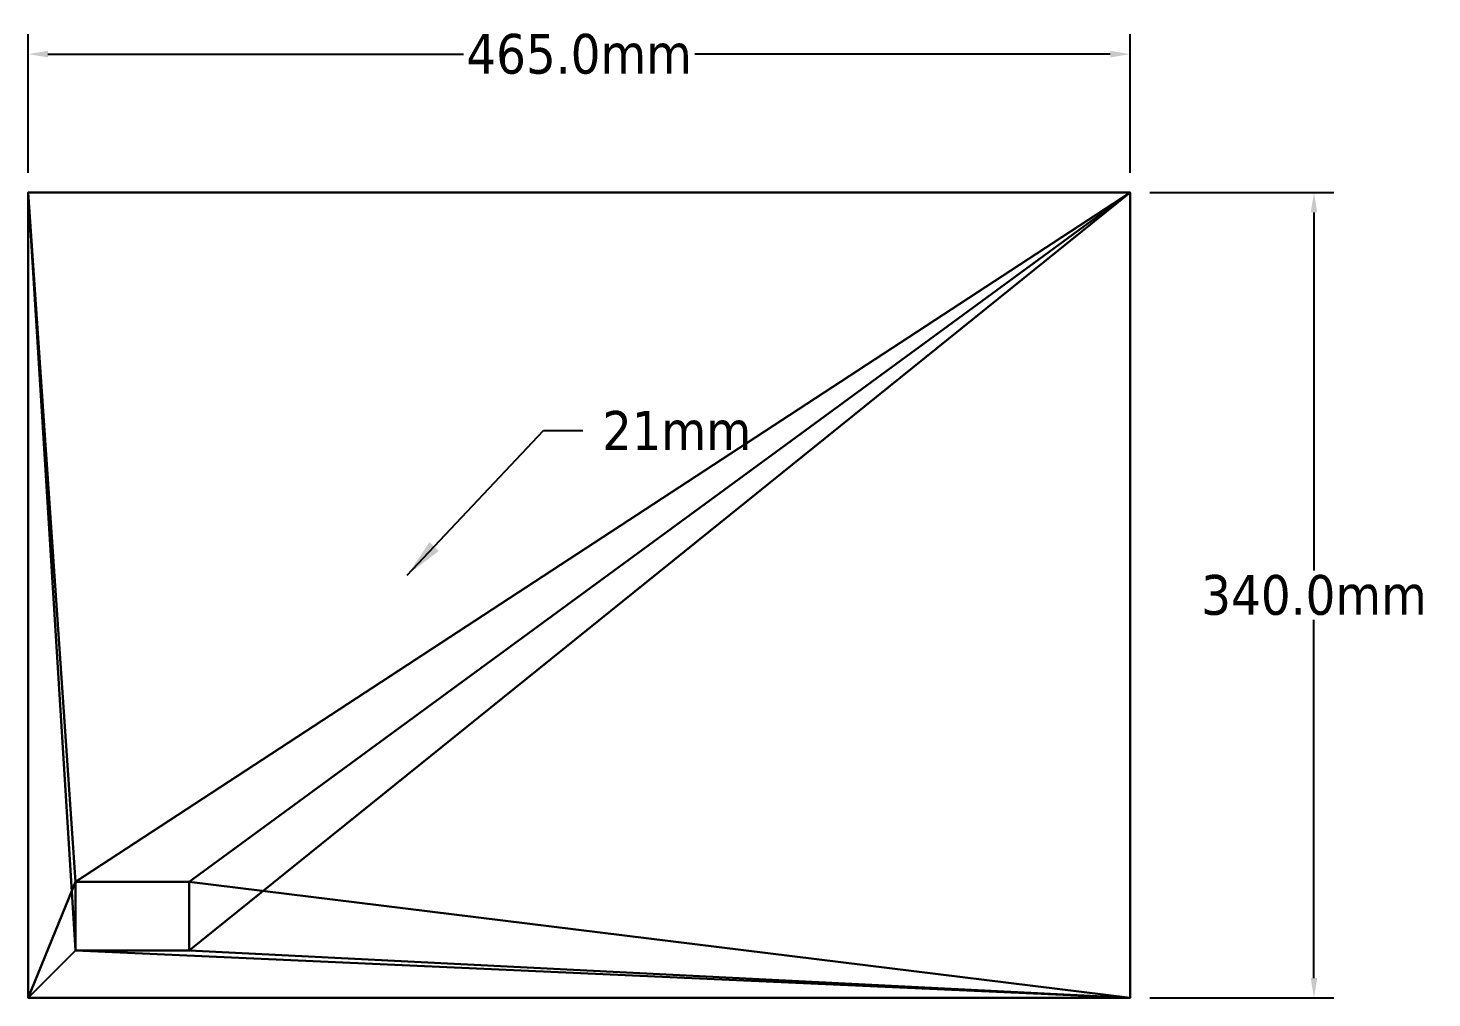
# Model space of a CAD drawing. Extents: x -119 to 1885, y 25 to 1269.
# Drawn here: x 1105 to 1697, y 26 to 435 of the extents above; entities that cross this region are included whole.
import ezdxf

# ---------------------------------------------------------------- set-up
doc = ezdxf.new("R2010")
doc.units = 0
doc.layers.get('0').update_dxf_attribs({"color": 13, "linetype": 'CONTINUOUS'})
doc.layers.get('DEFPOINTS').update_dxf_attribs({"linetype": 'CONTINUOUS'})
doc.styles.add('TAHOMA', font='Tahoma.ttf')
doc.dimstyles.new('DIMSTYLE2', dxfattribs={"dimtxt": 16.76969, "dimasz": 8.384845, "dimexe": 8.384845, "dimexo": 8.384845, "dimgap": 1.676969, "dimtad": 0, "dimtih": 1, "dimtoh": 1, "dimdec": 1, "dimzin": 0, "dimtxsty": 'TAHOMA', "dimcen": 0.09, "dimazin": 3, "dimtfac": 1, "dimtdec": 4, "dimtofl": 0, "dimtmove": 0, "dimatfit": 3, "dimtolj": 1, "dimtzin": 0})
doc.dimstyles.get("Standard").update_dxf_attribs({"dimtxt": 0.18, "dimasz": 0.18, "dimexe": 0.18, "dimexo": 0.0625, "dimgap": 0.09, "dimtad": 0, "dimtih": 1, "dimtoh": 1, "dimdec": 4, "dimzin": 0, "dimtxsty": 'STANDARD', "dimcen": 0.09, "dimazin": 3, "dimtfac": 1, "dimtdec": 4, "dimtofl": 0, "dimtmove": 0, "dimatfit": 3, "dimtolj": 1, "dimtzin": 0})

# ---------------------------------------------------------------- blocks, each defined once
blk = doc.blocks.new('__________4')
for p, q in [((0, 340), (0, 0)), ((0, 340, 21), (0, 0, 21)), ((0, 340), (0, 340, 21)), ((465, 340, 21), (0, 340, 21)), ((465, 340), (0, 340)), ((465, 340), (465, 340, 21)), ((465, 0), (465, 340)), ((465, 0, 21), (465, 340, 21)), ((20, 49, 21), (20, 20, 21)), ((68, 49, 21), (20, 49, 21)), ((68, 49), (20, 49)), ((20, 49), (20, 20)), ((20, 49, 21), (20, 49)), ((68, 20, 21), (68, 49, 21)), ((68, 20), (68, 49)), ((68, 49, 21), (68, 49)), ((20, 20, 21), (68, 20, 21)), ((20, 20), (68, 20)), ((20, 20, 21), (20, 20)), ((68, 20, 21), (68, 20)), ((0, 0), (0, 0, 21)), ((0, 0), (465, 0)), ((0, 0, 21), (465, 0, 21)), ((465, 0), (465, 0, 21))]:
    blk.add_line(p, q)
at = {"color": 43}
mesh = blk.add_polyface(dxfattribs=at)
corners = [(0, 340, 21), (0, 0), (0, 0, 21), (0, 340)]
mesh.append_faces([[corners[k] for k in face] for face in [(0, 1, 2), (1, 0, 3)]], dxfattribs={"vtx0": -1, "color": 43})
at = {"color": 23}
mesh = blk.add_polyface(dxfattribs=at)
corners = [(0, 0, 21), (20, 20, 21), (0, 340, 21), (465, 0, 21), (68, 20, 21), (68, 49, 21), (20, 49, 21), (465, 340, 21)]
mesh.append_faces([[corners[k] for k in face] for face in [(0, 1, 2), (1, 3, 4), (4, 3, 5), (2, 6, 7), (6, 2, 1), (7, 5, 3)]], dxfattribs={"vtx0": -1, "vtx1": -1, "color": 23})
mesh.append_faces([[corners[k] for k in face] for face in [(1, 0, 3), (7, 6, 5)]], dxfattribs={"vtx0": -1, "vtx2": -1, "color": 23})
at = {"color": 43}
mesh = blk.add_polyface(dxfattribs=at)
corners = [(0, 340, 21), (465, 340), (0, 340), (465, 340, 21)]
mesh.append_faces([[corners[k] for k in face] for face in [(0, 1, 2), (1, 0, 3)]], dxfattribs={"vtx0": -1, "color": 43})
at = {"color": 23}
mesh = blk.add_polyface(dxfattribs=at)
corners = [(0, 340), (20, 49), (0, 0), (465, 340), (68, 49), (68, 20), (20, 20), (465, 0)]
mesh.append_faces([[corners[k] for k in face] for face in [(0, 1, 2), (1, 3, 4), (4, 3, 5), (2, 6, 7), (6, 2, 1), (7, 5, 3)]], dxfattribs={"vtx0": -1, "vtx1": -1, "color": 23})
mesh.append_faces([[corners[k] for k in face] for face in [(1, 0, 3), (7, 6, 5)]], dxfattribs={"vtx0": -1, "vtx2": -1, "color": 23})
at = {"color": 43}
mesh = blk.add_polyface(dxfattribs=at)
corners = [(465, 340), (465, 0, 21), (465, 0), (465, 340, 21)]
mesh.append_faces([[corners[k] for k in face] for face in [(0, 1, 2), (1, 0, 3)]], dxfattribs={"vtx0": -1, "color": 43})
at = {"color": 23}
mesh = blk.add_polyface(dxfattribs=at)
corners = [(68, 49, 21), (20, 49), (68, 49), (20, 49, 21)]
mesh.append_faces([[corners[k] for k in face] for face in [(0, 1, 2), (1, 0, 3)]], dxfattribs={"vtx0": -1, "color": 23})
mesh = blk.add_polyface(dxfattribs=at)
corners = [(20, 49), (20, 20, 21), (20, 20), (20, 49, 21)]
mesh.append_faces([[corners[k] for k in face] for face in [(0, 1, 2), (1, 0, 3)]], dxfattribs={"vtx0": -1, "color": 23})
mesh = blk.add_polyface(dxfattribs=at)
corners = [(68, 49, 21), (68, 20), (68, 20, 21), (68, 49)]
mesh.append_faces([[corners[k] for k in face] for face in [(0, 1, 2), (1, 0, 3)]], dxfattribs={"vtx0": -1, "color": 23})
mesh = blk.add_polyface(dxfattribs=at)
corners = [(20, 20, 21), (68, 20), (20, 20), (68, 20, 21)]
mesh.append_faces([[corners[k] for k in face] for face in [(0, 1, 2), (1, 0, 3)]], dxfattribs={"vtx0": -1, "color": 23})
at = {"color": 43}
mesh = blk.add_polyface(dxfattribs=at)
corners = [(465, 0, 21), (0, 0), (465, 0), (0, 0, 21)]
mesh.append_faces([[corners[k] for k in face] for face in [(0, 1, 2), (1, 0, 3)]], dxfattribs={"vtx0": -1, "color": 43})
blk = doc.blocks.new('*D18')
at = {"color": 0}
for p, q in [((1104.97, 374.27), (1104.97, 432.73)), ((1569.97, 374.27), (1569.97, 432.73)), ((1113.35, 424.34), (1288.69, 424.34)), ((1561.59, 424.34), (1386.25, 424.34))]:
    blk.add_line(p, q, dxfattribs=at)
for points in [[(1113.35, 425.74), (1113.35, 422.94), (1104.97, 424.34)], [(1561.59, 422.94), (1561.59, 425.74), (1569.97, 424.34)]]:
    blk.add_solid(points, dxfattribs=at)
at = {"layer": 'DEFPOINTS', "color": 0}
for p in [(1569.97, 424.34), (1104.97, 365.89), (1569.97, 365.89)]:
    blk.add_point(p, dxfattribs=at)
at = {"color": 0, "insert": (1337.47, 424.34), "char_height": 16.7697, "attachment_point": 5, "style": 'TAHOMA'}
blk.add_mtext('\\A1;465.0mm', dxfattribs=at)
blk = doc.blocks.new('*D19')
at = {"color": 0}
for p, q in [((1578.35, 365.89), (1655.97, 365.89)), ((1647.58, 357.5), (1647.58, 206.3)), ((1647.58, 34.27), (1647.58, 185.47)), ((1578.35, 25.89), (1655.97, 25.89))]:
    blk.add_line(p, q, dxfattribs=at)
for points in [[(1648.98, 357.5), (1646.19, 357.5), (1647.58, 365.89)], [(1646.19, 34.27), (1648.98, 34.27), (1647.58, 25.89)]]:
    blk.add_solid(points, dxfattribs=at)
at = {"layer": 'DEFPOINTS', "color": 0}
for p in [(1569.97, 365.89), (1569.97, 25.89), (1647.58, 25.89)]:
    blk.add_point(p, dxfattribs=at)
at = {"color": 0, "insert": (1647.58, 195.89), "char_height": 16.7697, "attachment_point": 5, "style": 'TAHOMA'}
blk.add_mtext('\\A1;340.0mm', dxfattribs=at)

msp = doc.modelspace()

# ---------------------------------------------------------------- block references
msp.add_blockref('__________4', (1104.97, 25.89))

# ---------------------------------------------------------------- texts
at = {"color": 49, "insert": (1347.3, 273.69, 60.81), "char_height": 16.534, "attachment_point": 1, "style": 'TAHOMA'}
msp.add_mtext('21mm', dxfattribs=at)

# ---------------------------------------------------------------- dimensions: what is measured, and where the dimension line sits
at = {"color": 49}
dim = msp.add_linear_dim(base=(1569.97, 424.34, 21), p1=(1104.97, 365.89, 21), p2=(1569.97, 365.89, 21), dimstyle='DIMSTYLE2', override={"dimpost": 'mm'}, dxfattribs=at)
dim.commit()
dim.dimension.update_dxf_attribs({"geometry": '*D18', "text_midpoint": (1337.47, 424.34, 21)})
dim = msp.add_linear_dim(base=(1647.58, 25.89, 21), p1=(1569.97, 365.89, 21), p2=(1569.97, 25.89, 21), angle=90, dimstyle='DIMSTYLE2', override={"dimpost": 'mm'}, dxfattribs=at)
dim.commit()
dim.dimension.update_dxf_attribs({"geometry": '*D19', "text_midpoint": (1647.58, 195.89, 21)})

# ---------------------------------------------------------------- leaders
msp.add_leader([(1265, 204.44, -60.81), (1322.5, 265.43, -60.81), (1339.03, 265.43, -60.81)], dimstyle='STANDARD', override={"dimasz": 16.533789}, dxfattribs=at)

doc.saveas('drawing.dxf')
